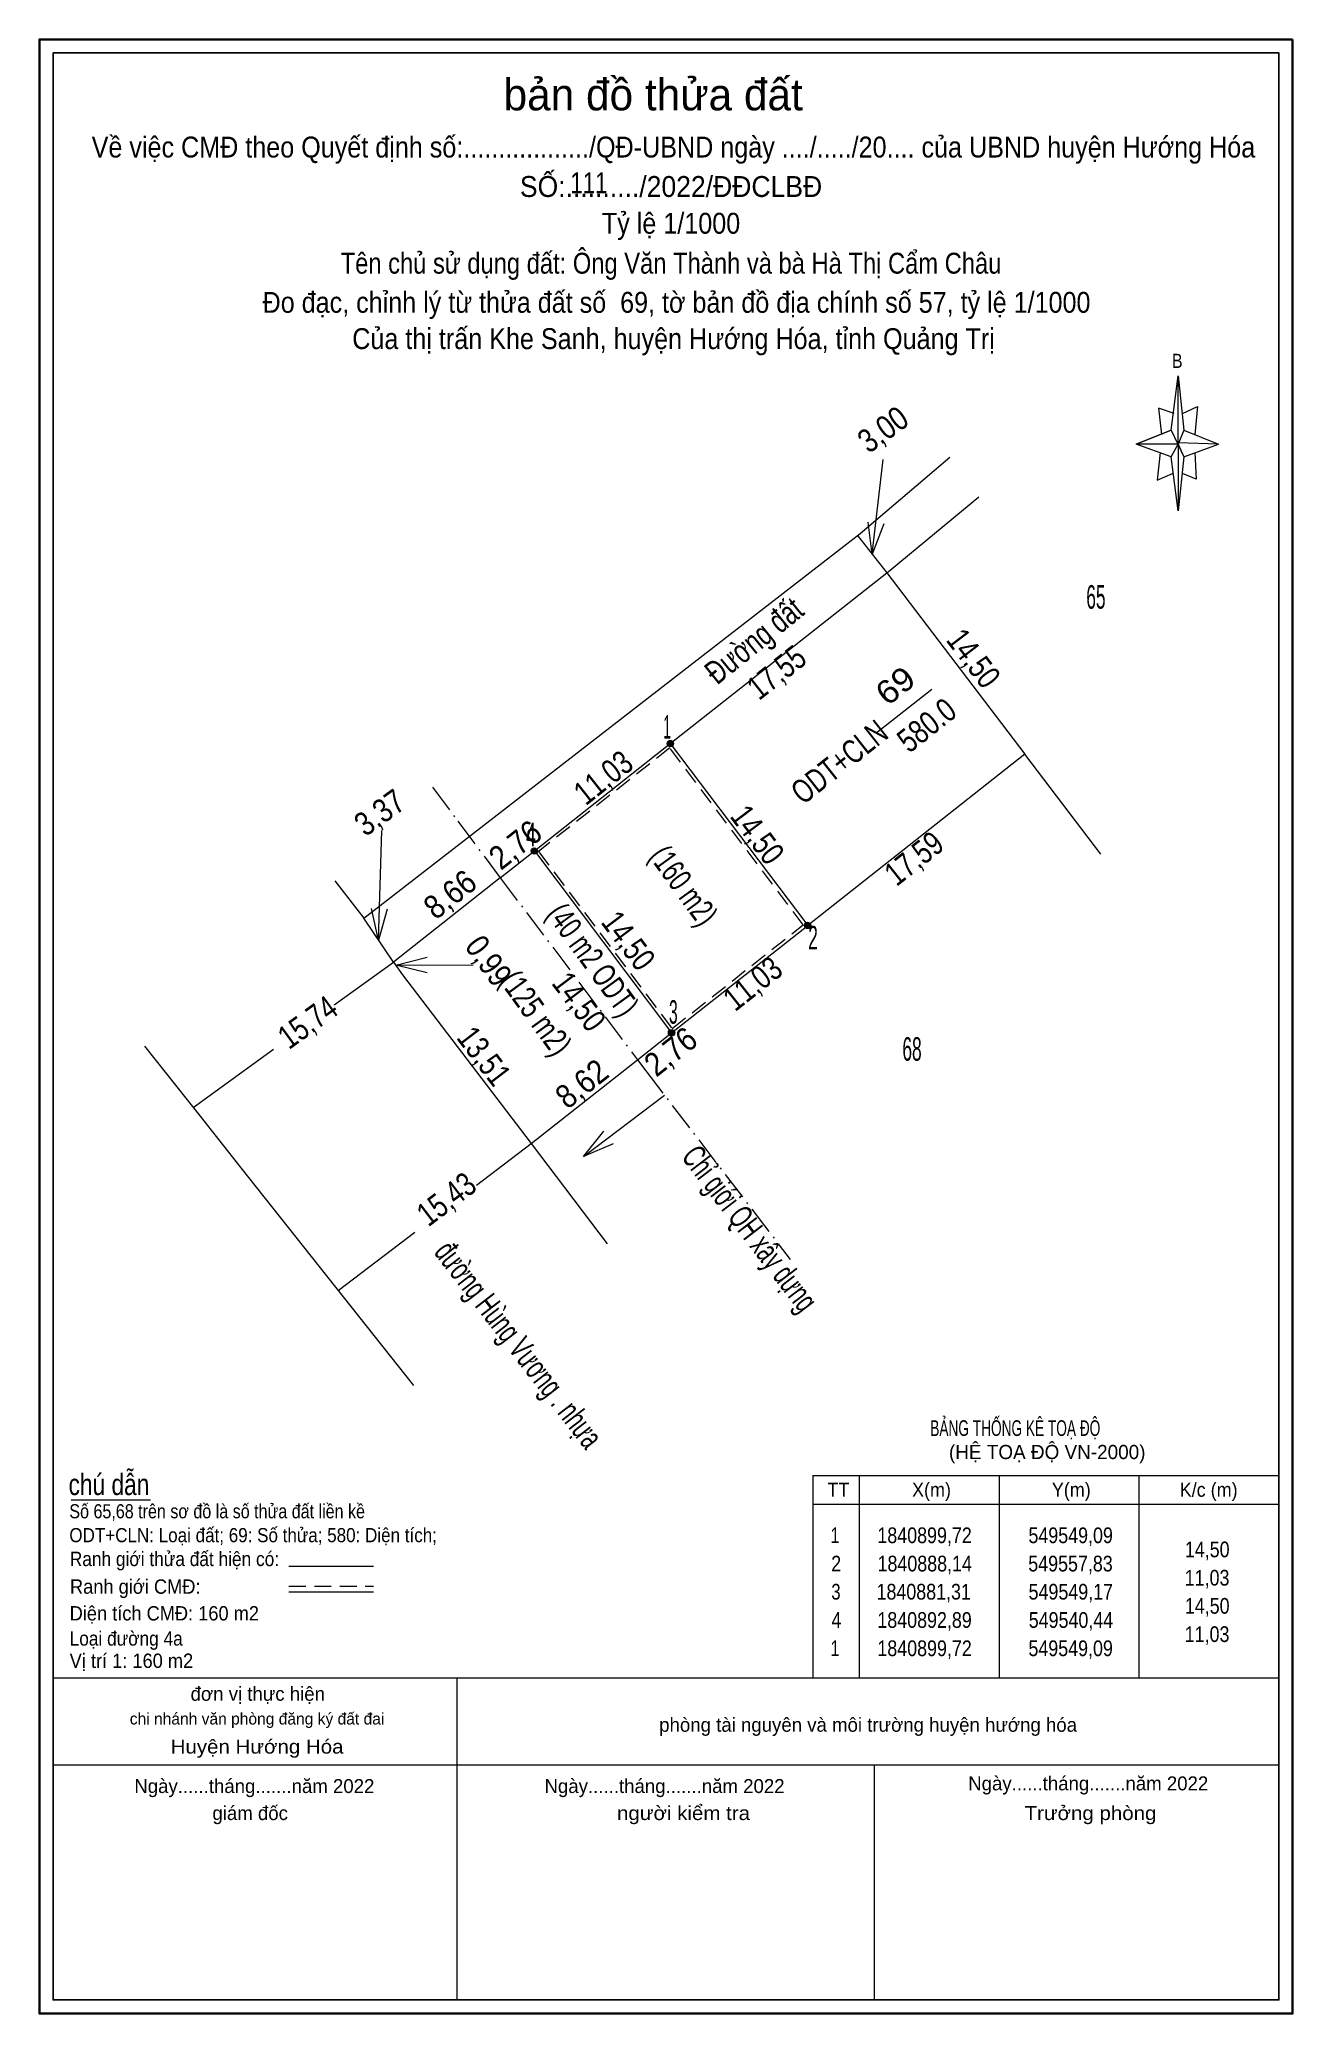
# Model space of a CAD drawing. Header units: metres. Extents: x 549509 to 549589, y 1840819 to 1840945.
import ezdxf
from ezdxf.enums import TextEntityAlignment as Align

# ---------------------------------------------------------------- set-up
doc = ezdxf.new("R2010")
doc.units = ezdxf.units.M
doc.header["$LTSCALE"] = 0.36
doc.header["$PDMODE"] = 32
doc.header["$PDSIZE"] = 0.18
doc.linetypes.add('DOT_DASHED', pattern=[7.7, 5, -1.2, 0.3, -1.2])
doc.linetypes.add('MEDIUM_DASHED', pattern=[4.5, 3, -1.5])
for name, color, linetype, lineweight in [('1', 7, 'Continuous', 13), ('10', 7, 'Continuous', 13), ('13', 7, 'Continuous', 13), ('16', 7, 'Continuous', 13), ('19', 7, 'Continuous', 13), ('20', 7, 'Continuous', 13), ('30', 7, 'DOT_DASHED', 13), ('39', 7, 'Continuous', 13), ('5', 7, 'Continuous', 13), ('59', 7, 'Continuous', 13)]:
    doc.layers.add(name, color=color, linetype=linetype, lineweight=lineweight)
for name, color, linetype in [('2', 7, 'Continuous'), ('25', 7, 'Continuous'), ('4', 7, 'Continuous')]:
    doc.layers.add(name, color=color, linetype=linetype)

msp = doc.modelspace()

# ---------------------------------------------------------------- hatches: boundary and pattern name
at = {"layer": '20'}
for points in [[(549549.2946, 1840899.7189, 1), (549548.8946, 1840899.7189, 1)], [(549540.6364, 1840892.886, 1), (549540.2364, 1840892.886, 1)], [(549558.0253, 1840888.1441, 1), (549557.6253, 1840888.1441, 1)], [(549549.3678, 1840881.3098, 1), (549548.9678, 1840881.3098, 1)]]:
    msp.add_hatch(color=256, dxfattribs=at).paths.add_polyline_path(points)

# ---------------------------------------------------------------- linework, layer by layer
at = {"layer": '1'}
msp.add_lwpolyline([(549515.63, 1840880.47), (549519.08, 1840876.12), (549521.76, 1840872.73), (549532.75, 1840858.88)], dxfattribs=at)
at = {"layer": '10'}
for p, q in [((549540.44, 1840892.89), (549549.09, 1840899.72)), ((549549.09, 1840899.72), (549557.83, 1840888.14)), ((549538.27, 1840891.18), (549540.44, 1840892.89)), ((549540.44, 1840892.89), (549549.17, 1840881.31)), ((549549.17, 1840881.31), (549557.83, 1840888.14)), ((549547, 1840879.6), (549549.17, 1840881.31))]:
    msp.add_line(p, q, dxfattribs=at)
for points in [[(549549.09, 1840899.72), (549562.87, 1840910.59), (549571.64, 1840899.05), (549557.83, 1840888.14)], [(549538.27, 1840891.18), (549531.47, 1840885.81), (549532.05, 1840885.01), (549540.24, 1840874.26), (549547, 1840879.6)]]:
    msp.add_lwpolyline(points, dxfattribs=at)
msp.add_point((549549.09, 1840899.72), dxfattribs=at)
at = {"layer": '13'}
for p, q in [((549561.94, 1840911.77), (549562.64, 1840917.79)), ((549562.17, 1840900.38), (549565.73, 1840903.19)), ((549530.52, 1840887.21), (549530.73, 1840894.19)), ((549531.62, 1840885.61), (549536.54, 1840885.63)), ((549543.57, 1840873.44), (549548.71, 1840877.35))]:
    msp.add_line(p, q, dxfattribs=at)
for points in [[(549562.67, 1840913.7), (549561.94, 1840911.77), (549561.67, 1840913.81)], [(549531.08, 1840889.19), (549530.52, 1840887.21), (549530.08, 1840889.22)], [(549533.62, 1840885.12), (549531.62, 1840885.61), (549533.62, 1840886.12)], [(549545.46, 1840874.25), (549543.57, 1840873.44), (549544.86, 1840875.05)]]:
    msp.add_lwpolyline(points, dxfattribs=at)
at = {"layer": '16'}
for p, q in [((549561.18, 1840913.08), (549566.88, 1840917.95)), ((549529.58, 1840888.6), (549561.18, 1840913.08)), ((549576.48, 1840892.68), (549571.64, 1840899.05)), ((549527.75, 1840890.99), (549529.58, 1840888.6)), ((549540.24, 1840874.26), (549545.08, 1840867.89))]:
    msp.add_line(p, q, dxfattribs=at)
msp.add_lwpolyline([(549562.87, 1840910.59), (549563.08, 1840910.76), (549568.72, 1840915.42)], dxfattribs=at)
at = {"layer": '16', "linetype": 'MEDIUM_DASHED'}
msp.add_lwpolyline([(549549.2, 1840881.59), (549557.55, 1840888.18), (549549.06, 1840899.44), (549540.71, 1840892.85)], close=True, dxfattribs=at)
at = {"layer": '19'}
for p, q in [((549580.96, 1840919.65), (549581.4, 1840923.11)), ((549581.76, 1840919.65), (549583.97, 1840918.77)), ((549580.96, 1840917.97), (549578.74, 1840918.77)), ((549581.76, 1840917.97), (549581.4, 1840914.52)), ((549582.46, 1840918.24), (549582.55, 1840916.55)), ((549582.55, 1840916.55), (549581.67, 1840916.91)), ((549510.96, 1840851.6), (549516.01, 1840851.6)), ((549509.82, 1840840.28), (549587.81, 1840840.28)), ((549535.52, 1840834.73), (549535.52, 1840840.24)), ((549509.82, 1840834.73), (549535.52, 1840834.73)), ((549535.52, 1840834.73), (549562.09, 1840834.73)), ((549535.52, 1840819.78), (549535.52, 1840834.73)), ((549562.09, 1840834.73), (549587.81, 1840834.73)), ((549562.09, 1840819.78), (549562.09, 1840834.73))]:
    msp.add_line(p, q, dxfattribs=at)
at = {"layer": '19', "lineweight": 25}
for p, q in [((549509.82, 1840834.73), (549509.82, 1840840.28)), ((549587.81, 1840834.73), (549587.81, 1840840.28)), ((549535.52, 1840819.78), (549562.09, 1840819.78))]:
    msp.add_line(p, q, dxfattribs=at)
at = {"layer": '19', "lineweight": 35}
msp.add_lwpolyline([(549588.68, 1840944.52), (549588.68, 1840818.91), (549508.95, 1840818.91), (549508.95, 1840944.52)], close=True, dxfattribs=at)
at = {"layer": '19', "lineweight": 25}
for points in [[(549587.81, 1840840.28), (549587.81, 1840943.66), (549509.82, 1840943.66), (549509.82, 1840840.28)], [(549509.82, 1840834.73), (549509.82, 1840819.78), (549535.52, 1840819.78)], [(549562.09, 1840819.78), (549587.81, 1840819.78), (549587.81, 1840834.73)]]:
    msp.add_lwpolyline(points, dxfattribs=at)
at = {"layer": '19'}
for points in [[(549581.4, 1840923.11), (549581.76, 1840919.65), (549581.4, 1840918.77)], [(549581.4, 1840918.77), (549578.74, 1840918.77), (549580.96, 1840919.65), (549581.76, 1840917.97), (549583.97, 1840918.77), (549581.4, 1840918.86)], [(549581.4, 1840918.77), (549581.4, 1840914.52), (549580.96, 1840917.97)]]:
    msp.add_lwpolyline(points, close=True, dxfattribs=at)
for points in [[(549581.14, 1840920.72), (549580.16, 1840921.07), (549580.34, 1840919.39)], [(549581.67, 1840920.72), (549582.64, 1840921.16), (549582.46, 1840919.39)], [(549581.4, 1840918.77), (549580.96, 1840919.65), (549578.74, 1840918.77)], [(549580.25, 1840918.24), (549580.07, 1840916.47), (549581.05, 1840916.91)], [(549581.4, 1840918.77), (549581.76, 1840917.97), (549583.97, 1840918.77)]]:
    msp.add_lwpolyline(points, dxfattribs=at)
at = {"layer": '20'}
for centre in [(549549.0946, 1840899.7189), (549540.4364, 1840892.886), (549557.8253, 1840888.1441), (549549.1678, 1840881.3098)]:
    msp.add_circle(centre, 0.2, dxfattribs=at)
at = {"layer": '30'}
msp.add_line((549538.27, 1840891.18), (549547, 1840879.6), dxfattribs=at)
for points in [[(549533.96, 1840896.94), (549535.57, 1840894.77), (549538.27, 1840891.18)], [(549547, 1840879.6), (549547.53, 1840878.9), (549556.72, 1840866.89)]]:
    msp.add_lwpolyline(points, dxfattribs=at)
at = {"layer": '39'}
for p, q in [((549524.82, 1840847.38), (549530.21, 1840847.38)), ((549524.82, 1840845.74), (549530.21, 1840845.74))]:
    msp.add_line(p, q, dxfattribs=at)
at = {"layer": '39', "linetype": 'MEDIUM_DASHED'}
msp.add_line((549524.82, 1840846.11), (549530.21, 1840846.11), dxfattribs=at)
at = {"layer": '5'}
for p, q in [((549561.01, 1840912.95), (549562.87, 1840910.59)), ((549531.47, 1840885.81), (549529.58, 1840888.6)), ((549527.71, 1840883.09), (549531.47, 1840885.81)), ((549518.72, 1840876.57), (549523.84, 1840880.28)), ((549536.76, 1840871.61), (549540.24, 1840874.26)), ((549527.96, 1840864.91), (549532.84, 1840868.63))]:
    msp.add_line(p, q, dxfattribs=at)
at = {"layer": '59'}
for p, q in [((549558.15, 1840853.15), (549587.81, 1840853.15)), ((549558.15, 1840853.15), (549558.15, 1840840.28)), ((549561.11, 1840853.15), (549561.11, 1840840.28)), ((549570.01, 1840853.15), (549570.01, 1840840.28)), ((549578.91, 1840853.15), (549578.91, 1840840.28)), ((549587.81, 1840853.15), (549587.81, 1840840.28)), ((549558.15, 1840851.31), (549587.81, 1840851.31)), ((549558.15, 1840840.28), (549587.81, 1840840.28))]:
    msp.add_line(p, q, dxfattribs=at)

# ---------------------------------------------------------------- texts
at = {"layer": '13', "width": 0.55}
msp.add_text('65', height=1.5, dxfattribs=at).set_placement((549576.17, 1840908.3), align=Align.CENTER)
at = {"layer": '13'}
for s, rotation, width, p in [('69', 38.28, 1.1, (549563.8704, 1840902.8179)), ('68', 359.763, 0.55, (549564.4669, 1840879.5374)), ('Chỉ giới QH xây dựng', 307.443, 0.65, (549553.5662, 1840868.411)), ('đường Hùng Vương . nhựa', 307.609, 0.65, (549538.8547, 1840861.0227))]:
    msp.add_text(s, height=1.5, rotation=rotation, dxfattribs=dict(at, width=width)).set_placement(p, align=Align.CENTER)
at = {"layer": '16', "width": 0.75}
msp.add_text('Đường đất', height=1.5, rotation=39.014, dxfattribs=at).set_placement((549554.8879, 1840905.6929), align=Align.CENTER)
at = {"layer": '19'}
for s, height, p in [('bản đồ thửa đất', 2.016, (549548, 1840940.01)), ('đơn vị thực hiện', 0.8858, (549522.84, 1840838.81)), ('chi nhánh văn phòng đăng ký đất đai', 0.741, (549522.795, 1840837.3)), ('phòng tài nguyên và môi trường huyện hướng hóa', 0.8858, (549561.675, 1840836.84))]:
    msp.add_text(s, height=height, dxfattribs=at).set_placement(p, align=Align.CENTER)
for s, height, width, p in [('Về việc CMĐ theo Quyết định số:................../QĐ-UBND ngày ..../...../20.... của UBND huyện Hướng Hóa ', 1.329, 0.9, (549549.51, 1840937.01)), ('SỐ:........../2022/ĐĐCLBĐ', 1.329, 0.95, (549549.135, 1840934.5)), ('111', 1.328, 0.8, (549543.91, 1840934.74)), ('Tỷ lệ 1/1000', 1.329, 0.9, (549549.135, 1840932.16)), ('Tên chủ sử dụng đất: Ông Văn Thành và bà Hà Thị Cẩm Châu', 1.328, 0.85, (549549.135, 1840929.62)), ('Đo đạc, chỉnh lý từ thửa đất số  69, tờ bản đồ địa chính số 57, tỷ lệ 1/1000', 1.328, 0.9, (549549.485, 1840927.13)), ('Của thị trấn Khe Sanh, huyện Hướng Hóa, tỉnh Quảng Trị', 1.329, 0.9, (549549.295, 1840924.82)), ('B', 0.8999, 0.85, (549581.345, 1840923.62)), ('Huyện Hướng Hóa', 0.8858, 1.1, (549522.795, 1840835.45))]:
    msp.add_text(s, height=height, dxfattribs=dict(at, width=width)).set_placement(p, align=Align.CENTER)
for s, height, width, p in [('BẢNG THỐNG KÊ TOẠ ĐỘ ', 1, 0.65, (549565.63, 1840855.66)), ('chú dẫn', 1.35, 0.8, (549510.8, 1840851.9)), ('Số 65,68 trên sơ đồ là số thửa đất liền kề', 0.8999, 0.85, (549510.85, 1840850.42)), ('ODT+CLN: Loại đất; 69: Số thửa; 580: Diện tích;', 0.8999, 0.9, (549510.85, 1840848.9)), ('Ranh giới thửa đất hiện có:', 0.9136, 0.9, (549510.88, 1840847.38)), ('Ranh giới CMĐ:', 0.9136, 0.95, (549510.89, 1840845.62)), ('Diện tích CMĐ: 160 m2', 0.9124, 0.95, (549510.87, 1840843.92)), ('Loại đường 4a', 0.9124, 0.9, (549510.87, 1840842.32)), ('Vị trí 1: 160 m2', 0.9124, 0.95, (549510.87, 1840840.9))]:
    msp.add_text(s, height=height, dxfattribs=dict(at, width=width)).set_placement(p)
msp.add_text('(HỆ TOẠ ĐỘ VN-2000)', height=0.8999, dxfattribs=at).set_placement((549566.82, 1840854.19))
for s, p in [('Ngày......tháng.......năm 2022', (549530.26, 1840832.94)), ('Ngày......tháng.......năm 2022', (549556.36, 1840832.94)), ('Ngày......tháng.......năm 2022', (549583.32, 1840833.11)), ('giám đốc', (549524.76, 1840831.22))]:
    msp.add_text(s, height=0.8858, dxfattribs=at).set_placement(p, align=Align.RIGHT)
at = {"layer": '19', "width": 1.1}
for s, p in [('người kiểm tra', (549554.16, 1840831.22)), ('Trưởng phòng', (549580.02, 1840831.22))]:
    msp.add_text(s, height=0.8858, dxfattribs=at).set_placement(p, align=Align.RIGHT)
at = {"layer": '2', "width": 0.75}
msp.add_text('ODT+CLN', height=1.5, rotation=38.28, dxfattribs=at).set_placement((549563.0808, 1840900.1521), align=Align.RIGHT)
at = {"layer": '20'}
for s, width, p in [('1', 0.45, (549548.8869, 1840900.0289)), ('4', 0.55, (549540.2169, 1840893.1887)), ('2', 0.55, (549558.1669, 1840886.6187)), ('3', 0.5, (549549.2769, 1840881.8888))]:
    msp.add_text(s, height=1.5, rotation=359.763, dxfattribs=dict(at, width=width)).set_placement(p, align=Align.CENTER)
at = {"layer": '25'}
for s, rotation, width, p in [('14,50', 307.231, 0.8, (549567.7981, 1840904.6938)), ('17,55', 38.28, 0.8, (549556.3104, 1840903.663)), ('11,03', 38.28, 0.8, (549545.2854, 1840896.9711)), ('14,50', 307.027, 0.8, (549554.0407, 1840893.4716)), ('2,76', 38.28, 0.9, (549539.6904, 1840892.6957)), ('17,59', 38.288, 0.8, (549565.0553, 1840891.8272)), ('8,66', 38.279, 0.9, (549535.5354, 1840889.5396)), ('14,50', 307.067, 0.8, (549545.8322, 1840886.7321)), ('0,99', 305.942, 0.85, (549536.9286, 1840885.4602)), ('14,50', 307.067, 0.8, (549542.6922, 1840882.8521)), ('11,03', 38.288, 0.8, (549554.7903, 1840883.8654)), ('13,51', 307.289, 0.8, (549536.6498, 1840879.3844)), ('2,76', 38.28, 0.9, (549549.5754, 1840879.5396)), ('8,62', 38.288, 0.9, (549543.9203, 1840877.4859))]:
    msp.add_text(s, height=1.5, rotation=rotation, dxfattribs=dict(at, width=width)).set_placement(p, align=Align.CENTER)
at = {"layer": '4', "width": 0.8}
msp.add_text('580.0', height=1.5, rotation=38.28, dxfattribs=at).set_placement((549565.8654, 1840900.3048), align=Align.CENTER)
at = {"layer": '5'}
for s, rotation, width, p in [('3,00', 35.942, 0.85, (549563.0598, 1840919.1058)), ('3,37', 35.942, 0.85, (549531.0348, 1840894.725)), ('(160 m2)', 305.942, 0.7, (549549.3381, 1840890.2502)), ('(40 m2 ODT)', 305.942, 0.7, (549543.5596, 1840885.5302)), ('(125 m2)', 305.942, 0.75, (549539.9417, 1840882.1452)), ('15,74', 35.942, 0.8, (549526.4498, 1840881.3843)), ('15,43', 37.289, 0.8, (549535.2906, 1840870.1413))]:
    msp.add_text(s, height=1.5, rotation=rotation, dxfattribs=dict(at, width=width)).set_placement(p, align=Align.CENTER)
at = {"layer": '59'}
for s, height, width, p in [(' TT', 0.8999, 0.95, (549559.63, 1840851.79)), (' X(m)', 0.8999, 0.95, (549565.55, 1840851.79)), (' Y(m)', 0.8999, 0.95, (549574.445, 1840851.79)), ('K/c (m)', 0.8999, 0.95, (549583.345, 1840851.79)), (' 1', 1, 0.75, (549559.43, 1840848.84)), (' 1840899,72', 1, 0.85, (549565.11, 1840848.84)), (' 549549,09', 1, 0.85, (549574.405, 1840848.84)), (' 14,50', 1, 0.85, (549583.095, 1840847.94)), (' 2', 1, 0.85, (549559.485, 1840847.04)), (' 1840888,14', 1, 0.85, (549565.12, 1840847.04)), (' 549557,83', 1, 0.85, (549574.395, 1840847.04)), (' 3', 1, 0.8, (549559.48, 1840845.25)), (' 1840881,31', 1, 0.85, (549565.055, 1840845.25)), (' 549549,17', 1, 0.85, (549574.415, 1840845.25)), (' 11,03', 1, 0.85, (549583.085, 1840846.14)), (' 14,50', 1, 0.85, (549583.095, 1840844.35)), (' 4', 1, 0.85, (549559.5, 1840843.45)), (' 1840892,89', 1, 0.85, (549565.11, 1840843.45)), (' 549540,44', 1, 0.85, (549574.425, 1840843.45)), (' 11,03', 1, 0.85, (549583.085, 1840842.55)), (' 1', 1, 0.75, (549559.43, 1840841.65)), (' 1840899,72', 1, 0.85, (549565.11, 1840841.65)), (' 549549,09', 1, 0.85, (549574.405, 1840841.65))]:
    msp.add_text(s, height=height, dxfattribs=dict(at, width=width)).set_placement(p, align=Align.CENTER)

doc.saveas('drawing.dxf')
